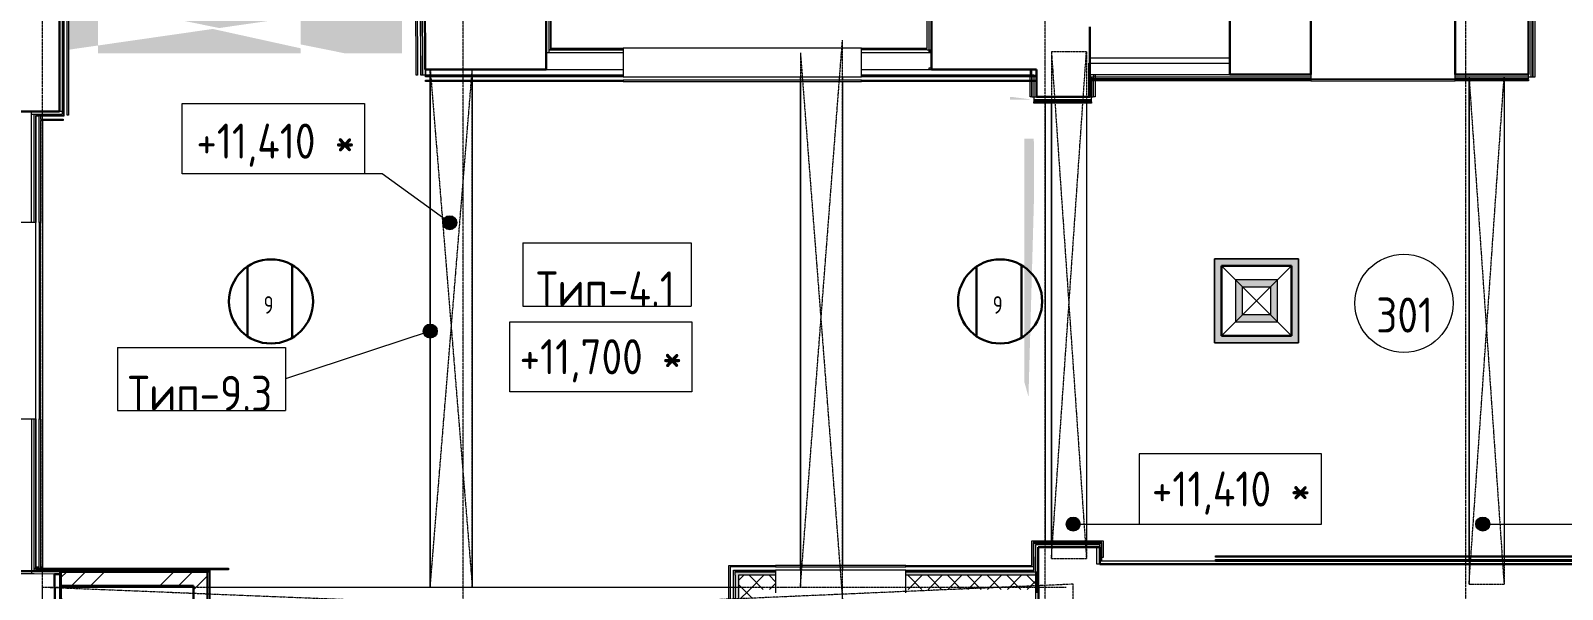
# Model space of a CAD drawing. Header units: millimetres. Extents: x -10438 to 68527, y -5058 to 44223.
# Drawn here: x -85 to 10839, y 8579 to 12561 of the extents above; entities that cross this region are included whole.
import ezdxf

# ---------------------------------------------------------------- set-up
doc = ezdxf.new("R2010")
doc.units = ezdxf.units.MM
for name, pattern in [('ADSK_Линия сетки', [25, 20, -2.5, 0, -2.5]), ('ADSK_Штрих_ш3 п1_5', [4.5, 3, -1.5]), ('ADSK_Штрихпунктирная 2 точки_ш15 п1_5 п1_5 п1_5', [19.5, 15, -1.5, 0, -1.5, 0, -1.5])]:
    doc.linetypes.add(name, pattern=pattern)
for name, color, linetype, lineweight in [('Аннотация', 7, 'Continuous', 20), ('Каркас', 7, 'Continuous', 18), ('Марки', 7, 'Continuous', 20), ('Марки помещений', 7, 'Continuous', 20), ('Оси', 7, 'Continuous', 9), ('Отметки', 7, 'Continuous', 9), ('Перекрытие', 7, 'Continuous', 18), ('Потолки', 7, 'Continuous', 9), ('Потолки штриховка', 7, 'Continuous', 9), ('Стены внутренние', 7, 'Continuous', 18), ('Стены наружные', 7, 'Continuous', 18), ('Стены несущие', 7, 'Continuous', 30), ('Стены отделка', 7, 'Continuous', 30), ('Стены перегородки', 7, 'Continuous', 30), ('Стены штриховка', 7, 'Continuous', 9), ('Узлы', 7, 'Continuous', 18)]:
    doc.layers.add(name, color=color, linetype=linetype, lineweight=lineweight)
doc.layers.add('Линии', color=7, linetype='Continuous', lineweight=9, true_color=0x00a600)
doc.styles.add('GOST Common_1', font='GOST_Common.ttf', dxfattribs={"width": 0.9, "height": 250})
doc.styles.add('GOST Common_2', font='GOST_Common.ttf', dxfattribs={"width": 0.9, "height": 250})
doc.styles.add('GOST Common_4', font='GOST_Common.ttf', dxfattribs={"width": 0.8, "height": 350})
doc.styles.add('GOST Common_B', font='', dxfattribs={"width": 0.9, "height": 250})
doc.styles.get('GOST Common_B').set_extended_font_data('GOST Common', bold=True)
pattern_1 = [(45, (0, 0), (-381.66, 381.66), []), (45, (134.94, 0), (0, 763.322), []), (45, (-134.94, 0), (0, 763.322), [])]
pattern_2 = [(45, (0, 0), (-70.7107, 70.7107), []), (135, (0, 0), (-70.7107, -70.7107), [])]

# ---------------------------------------------------------------- blocks, each defined once
blk = doc.blocks.new('ADSK_Марка_Помещение_ОдноЗначение - Номер-159740-План потолков 3-го этажа')
at = {"layer": 'Марки помещений'}
blk.add_circle((0, 0), 3.5, dxfattribs=at)
blk = doc.blocks.new('Высотные отметки - Рамка-12095-План потолков 3-го этажа')
at = {"layer": 'Аннотация'}
for p, q in [((-6.5, 0), (-6.5, 5)), ((-6.5, 5), (6.5, 5)), ((6.5, 5), (6.5, 0)), ((6.5, 0), (-6.5, 0))]:
    blk.add_line(p, q, dxfattribs=at)
blk = doc.blocks.new('ADSK_Марка_Потолок - ADSK_Марка и Смещение от уровня-155896-План потолков 3-го этажа')
at = {"layer": 'Марки'}
for p, q in [((-6, 4.5), (-6, 0)), ((-6, 4.5), (6, 4.5)), ((6, 4.5), (6, 0)), ((-6, 0), (6, 0))]:
    blk.add_line(p, q, dxfattribs=at)

msp = doc.modelspace()

# ---------------------------------------------------------------- hatches: boundary and pattern name
at = {"layer": 'Марки'}
h = msp.add_hatch(color=256, dxfattribs=at)
edge = h.paths.add_edge_path()
edge.add_arc((2764.835, 10419.391), 50, 0, 360)
at = {"layer": 'Отметки'}
h = msp.add_hatch(color=256, dxfattribs=at)
edge = h.paths.add_edge_path()
edge.add_arc((2903.571, 11191.95), 50, 0, 360)
h = msp.add_hatch(color=256, dxfattribs=at)
edge = h.paths.add_edge_path()
edge.add_arc((7350.094, 9043.667), 50, 0, 360)
h = msp.add_hatch(color=256, dxfattribs=at)
edge = h.paths.add_edge_path()
edge.add_arc((10271.394, 9044.099), 50, 0, 360)
at = {"layer": 'Потолки штриховка', "lineweight": 18}
h = msp.add_hatch(dxfattribs=at)
h.set_pattern_fill('FP_25', color=256, style=0, pattern_type=2)
h.set_pattern_definition([(0, (0, 762), (762, 76.2), [7.62, -373.38, 7.62, -373.38]), (0, (76.2, 91.44), (762, 76.2), [7.62, -220.98, 7.62, -525.78]), (0, (152.4, 106.68), (762, 76.2), [7.62, -68.58, 7.62, -678.18]), (0, (457.2, 60.96), (762, 76.2), [7.62, -220.98, 7.62, -525.78]), (0, (533.4, 45.72), (762, 76.2), [7.62, -68.58, 7.62, -678.18])])
h.paths.add_polyline_path([(-0.435, 8708.896), (-0.435, 8718.542), (-15, 8718.542), (-15, 8709.184)])
h.paths.add_polyline_path([(-25, 8709.382), (-25, 8718.542), (-48, 8718.542), (-48, 8709.837), (-29.538, 8709.472)])
h.paths.add_polyline_path([(-15, 8728.542), (-0.435, 8728.542), (-0.435, 8736.263), (-15, 8736.263)])
h.paths.add_polyline_path([(-48, 8728.542), (-25, 8728.542), (-25, 8736.263), (-48, 8736.263)])
h.paths.add_polyline_path([(7031.426, 9951.044), (7071.115, 11378.666), (7069.55, 11790.27), (7002.343, 11790.27), (7002.343, 10055.483)])
h.paths.add_polyline_path([(6900.035, 12068.264), (7043.494, 12068.264), (7043.494, 12071.482), (6913.107, 12088.264), (6900.035, 12088.264)])
h.paths.add_polyline_path([(2162.213, 12398.073), (2563.629, 12398.073), (2563.629, 12767.308), (1840.895, 12663.231), (1840.895, 12462.782)])
h.paths.add_polyline_path([(1840.895, 12398.073), (1840.895, 12435.04), (1214.107, 12572.972), (395.426, 12455.079), (395.426, 12398.073)])
h.paths.add_polyline_path([(185, 12424.777), (395.426, 12455.079), (395.426, 12753.132), (355.636, 12761.888), (185, 12796.252)])
h.paths.add_polyline_path([(1260.532, 12579.657), (1840.895, 12663.231), (1840.895, 12809.342), (185, 12809.342), (185, 12799.439), (395.426, 12753.875)])
at = {"layer": 'Потолки штриховка', "lineweight": 18, "true_color": 0x787878}
h = msp.add_hatch(dxfattribs=at)
h.set_pattern_fill('FP_51', color=8, style=0, pattern_type=2)
h.set_pattern_definition([(60, (0, 0), (-171.45, 296.96), [171.45, -171.45]), (120, (0, 0), (-342.9, 6e-05), [171.45, -171.45]), (0, (-85.72, 148.48), (171.45, 296.96), [171.45, -171.45])])
h.paths.add_polyline_path([(4926.531, 8296.656), (4926.531, 8595), (4903.531, 8595), (4903.531, 8299.83)])
h.paths.add_polyline_path([(4893.531, 8301.211), (4893.531, 8595), (2764.835, 8595), (4731.832, 8323.527)])
h.paths.add_polyline_path([(1192.865, 8415.849), (2764.835, 8595), (1192.865, 8595), (1192.865, 8593.645)])
at = {"layer": 'Стены внутренние', "lineweight": 9}
h = msp.add_hatch(dxfattribs=at)
h.set_pattern_fill('FP_1', color=256, style=0, pattern_type=2)
h.set_pattern_definition(pattern_1)
h.paths.add_polyline_path([(131.035, 8603.542), (1075.865, 8603.542), (1075.865, 8703.542), (130.994, 8703.542), (130.994, 8603.542)])
h = msp.add_hatch(dxfattribs=at)
h.set_pattern_fill('FP_1', color=256, style=0, pattern_type=2)
h.set_pattern_definition(pattern_1)
h.paths.add_polyline_path([(1175.865, 7513.542), (1175.865, 8703.542), (1075.865, 8703.542), (1075.865, 7513.542), (1118.16, 7513.542)])
h = msp.add_hatch(dxfattribs=at)
h.set_pattern_fill('FP_47', color=256, style=0, pattern_type=2)
h.set_pattern_definition([(0, (0, 0), (406.4, 101.6), [33.528, -271.272, 33.528, -271.272, -1625.6]), (0, (0, 0), (406.4, 101.6), [-609.6, 33.528, -576.072, 33.528, -271.272, -711.2]), (0, (0, 0), (406.4, 101.6), [-1524, 33.528, -169.672, 33.528, -474.472]), (120, (152.4, 50.8), (-291.1882, 301.1527), [33.528, -271.272, 33.528, -271.272, -1625.6]), (120, (152.4, 50.8), (-291.1882, 301.1527), [-609.6, 33.528, -576.072, 33.528, -271.272, -711.2]), (120, (152.4, 50.8), (-291.1882, 301.1527), [-1524, 33.528, -169.672, 33.528, -474.472]), (240, (203.2, 254), (-115.2118, -402.7527), [33.528, -271.272, 33.528, -271.272, -1625.6]), (240, (203.2, 254), (-115.2118, -402.7527), [-609.6, 33.528, -576.072, 33.528, -271.272, -711.2]), (240, (203.2, 254), (-115.2118, -402.7527), [-1524, 33.528, -169.672, 33.528, -474.472])])
h.paths.add_polyline_path([(1177.151, 7415), (1190.865, 7415), (1190.865, 8703.542), (1175.865, 8703.542), (1175.865, 7415)])
at = {"layer": 'Стены внутренние'}
h = msp.add_hatch(color=256, dxfattribs=at)
h.paths.add_polyline_path([(4939.143, 8678.542), (5226.372, 8678.542), (5226.372, 8703.542), (4938.531, 8703.542), (4938.531, 8678.542)])
h.paths.add_polyline_path([(7081.138, 8678.542), (7080.598, 8703.542), (6156.372, 8703.542), (6156.372, 8678.542), (7080.598, 8678.542)])
h = msp.add_hatch(color=256, dxfattribs=at)
h.paths.add_polyline_path([(4963.531, 4071.057), (4963.531, 5581.56), (4938.531, 5581.56), (4938.531, 4071.057)])
h.paths.add_polyline_path([(4963.531, 6511.56), (4963.531, 8678.542), (4938.531, 8678.542), (4938.531, 6511.56)])
at = {"layer": 'Стены внутренние', "lineweight": 9, "true_color": 0x0000ff}
h = msp.add_hatch(dxfattribs=at)
h.set_pattern_fill('FP_2', color=5, style=0, pattern_type=2)
h.set_pattern_definition(pattern_2)
h.paths.add_polyline_path([(6177.301, 8578.542), (7081.409, 8578.542), (7080.598, 8678.542), (6156.372, 8678.542), (6156.372, 8578.542)])
h.paths.add_polyline_path([(4963.531, 8578.542), (5226.372, 8578.542), (5226.372, 8678.542), (4963.531, 8678.542), (4963.531, 8595)])
h = msp.add_hatch(dxfattribs=at)
h.set_pattern_fill('FP_2', color=5, style=0, pattern_type=2)
h.set_pattern_definition(pattern_2)
h.paths.add_polyline_path([(4963.531, 4071.057), (5063.531, 4071.057), (5063.531, 5581.56), (4963.531, 5581.56), (4963.531, 4103.714)])
h.paths.add_polyline_path([(4963.531, 6511.56), (5063.531, 6511.56), (5063.488, 8578.542), (4963.531, 8578.542), (4963.531, 6665.899)])
at = {"layer": 'Узлы', "true_color": 0x939393}
h = msp.add_hatch(color=252, dxfattribs=at)
h.paths.add_polyline_path([(8905.284, 10335.258), (8957.603, 10335.258), (8957.603, 10935.258), (8357.603, 10935.258), (8357.603, 10335.258), (8407.603, 10335.258)])
h.paths.add_polyline_path([(8907.603, 10385.258), (8407.603, 10385.258), (8407.603, 10885.258), (8907.603, 10885.258)])
h.paths.add_polyline_path([(8807.603, 10485.258), (8807.603, 10785.258), (8507.603, 10785.258), (8507.603, 10485.258), (8757.603, 10485.258)])
h.paths.add_polyline_path([(8557.603, 10535.258), (8557.603, 10735.258), (8757.603, 10735.258), (8757.603, 10535.258)])

# ---------------------------------------------------------------- linework, layer by layer
at = {"layer": 'Каркас', "color": 8, "linetype": 'ADSK_Штрих_ш3 п1_5', "lineweight": 9, "true_color": 0x808080}
for p, q in [((2764.835, 12231.783), (2764.835, 12208.783)), ((2764.835, 12198.783), (2764.835, 8595)), ((3064.835, 12231.783), (3064.835, 12208.783)), ((3064.835, 12198.783), (3064.835, 8595)), ((5404.835, 12231.783), (5404.835, 12208.783)), ((5404.835, 12198.783), (5404.835, 8748.542)), ((5704.835, 12231.783), (5704.835, 12208.783)), ((5704.835, 12198.783), (5704.835, 8748.542)), ((10173.248, 12216.264), (10173.248, 12213.264)), ((10173.248, 12203.264), (10173.248, 8818.238)), ((10423.248, 12216.264), (10423.248, 12213.264)), ((10423.248, 12203.264), (10423.248, 8818.238)), ((7194.835, 12056.264), (7194.835, 12053.264)), ((7194.835, 12043.264), (7194.835, 8923.238)), ((7444.835, 12056.264), (7444.835, 12053.264)), ((7444.835, 12043.264), (7444.835, 8923.238)), ((7194.835, 8913.238), (7194.835, 8910.238)), ((7444.835, 8913.238), (7444.835, 8910.238)), ((10173.248, 8808.238), (10173.248, 8790.238)), ((10423.248, 8808.238), (10423.248, 8790.238)), ((5404.835, 8738.542), (5404.835, 8715.648)), ((5704.835, 8738.542), (5704.835, 8715.648)), ((131.035, 8595), (1075.865, 8595)), ((1192.865, 8595), (2764.835, 8595)), ((3064.835, 8595), (4893.531, 8595)), ((4903.531, 8595), (4926.531, 8595))]:
    msp.add_line(p, q, dxfattribs=at)
at = {"layer": 'Линии', "color": 7, "linetype": 'ADSK_Штрихпунктирная 2 точки_ш15 п1_5 п1_5 п1_5'}
for p, q in [((5404.835, 8595), (5704.835, 12493.908)), ((5704.835, 8503.084), (5704.835, 12493.908)), ((5404.835, 12403.783), (5404.835, 8595)), ((5404.835, 12403.783), (5704.835, 8503.084)), ((7194.835, 12410.876), (7444.711, 8797.821)), ((7194.835, 8797.821), (7444.835, 12410.876)), ((7444.835, 12410.876), (7194.835, 12410.876)), ((7194.835, 12410.876), (7194.835, 8797.821)), ((7444.835, 12410.876), (7444.835, 8797.821)), ((2764.835, 8595), (3064.835, 12285.883)), ((2764.835, 12283.783), (3064.835, 8595)), ((2764.835, 8595), (2764.835, 12283.783)), ((3064.835, 8595), (3064.835, 12283.783)), ((10173.248, 12228.264), (10423.124, 8615.209)), ((10173.248, 8615.209), (10423.248, 12228.264)), ((10423.248, 12228.264), (10173.248, 12228.264)), ((10173.248, 12228.264), (10173.248, 8615.209)), ((10423.248, 12228.264), (10423.248, 8615.209)), ((7194.835, 8797.821), (7444.835, 8797.821)), ((7350.56, 8615.209), (-0.435, 8295)), ((-0.435, 8295), (-0.435, 8595)), ((-0.435, 8595), (7350.56, 8295)), ((-0.435, 8595), (7299.565, 8595)), ((7350.56, 8295), (7350.56, 8615.209)), ((10173.248, 8615.209), (10423.248, 8615.209))]:
    msp.add_line(p, q, dxfattribs=at)
at = {"layer": 'Линии', "color": 7, "lineweight": 18}
for p, q in [((8357.603, 10935.258), (8957.603, 10935.258)), ((8357.603, 10335.258), (8357.603, 10935.258)), ((8957.603, 10935.258), (8957.603, 10335.258)), ((8407.603, 10885.258), (8907.603, 10385.258)), ((8907.603, 10885.258), (8407.603, 10385.258)), ((8957.603, 10335.258), (8357.603, 10335.258))]:
    msp.add_line(p, q, dxfattribs=at)
at = {"layer": 'Линии', "color": 7}
for p, q in [((8957.603, 10935.258), (8357.603, 10935.258)), ((8357.603, 10935.258), (8357.603, 10335.258)), ((8957.603, 10335.258), (8957.603, 10935.258)), ((8407.603, 10385.258), (8407.603, 10885.258)), ((8407.603, 10885.258), (8907.603, 10885.258)), ((8907.603, 10885.258), (8907.603, 10385.258)), ((8507.603, 10785.258), (8507.603, 10485.258)), ((8807.603, 10785.258), (8507.603, 10785.258)), ((8557.603, 10735.258), (8757.603, 10735.258)), ((8557.603, 10535.258), (8557.603, 10735.258)), ((8757.603, 10735.258), (8757.603, 10535.258)), ((8807.603, 10485.258), (8807.603, 10785.258)), ((8757.603, 10535.258), (8557.603, 10535.258)), ((8907.603, 10385.258), (8407.603, 10385.258)), ((8507.603, 10485.258), (8807.603, 10485.258)), ((8357.603, 10335.258), (8957.603, 10335.258))]:
    msp.add_line(p, q, dxfattribs=at)
at = {"layer": 'Линии', "color": 5, "lineweight": 30, "true_color": 0x0000ff}
for p, q in [((1460.841, 10878.945), (1460.841, 10382.564)), ((1780.841, 10371.802), (1780.841, 10889.706)), ((8907.603, 10885.258), (8407.603, 10885.258)), ((8407.603, 10885.258), (8407.603, 10385.258)), ((8907.603, 10385.258), (8907.603, 10885.258)), ((8407.603, 10385.258), (8907.603, 10385.258))]:
    msp.add_line(p, q, dxfattribs=at)
at = {"layer": 'Линии', "color": 1, "lineweight": 30, "true_color": 0xff0000}
for p, q in [((6660.841, 10878.945), (6660.841, 10382.564)), ((6980.841, 10371.802), (6980.841, 10889.706))]:
    msp.add_line(p, q, dxfattribs=at)
at = {"layer": 'Линии', "color": 5, "lineweight": 30, "true_color": 0x0000ff}
msp.add_circle((1629.369, 10630.754), 300, dxfattribs=at)
at = {"layer": 'Линии', "color": 1, "lineweight": 30, "true_color": 0xff0000}
msp.add_circle((6829.369, 10630.754), 300, dxfattribs=at)
at = {"layer": 'Марки'}
msp.add_line((2764.835, 10419.391), (1733.677, 10078.4), dxfattribs=at)
msp.add_circle((2764.835, 10419.391), 50, dxfattribs=at)
at = {"layer": 'Оси', "linetype": 'ADSK_Линия сетки'}
for p, q in [((-0.435, -4258.205), (-0.435, 44222.998)), ((2999.565, -4258.205), (2999.565, 44222.998)), ((7149.565, -4258.205), (7149.565, 22151.608)), ((10149.565, -4258.205), (10149.565, 22151.608))]:
    msp.add_line(p, q, dxfattribs=at)
at = {"layer": 'Отметки', "lineweight": 20}
for p, q in [((2422.99, 11540.865), (1646.16, 11540.865)), ((2903.571, 11191.95), (2422.99, 11540.865)), ((7350.094, 9043.667), (7935.019, 9043.667)), ((7935.019, 9043.667), (8471.201, 9043.667)), ((10271.394, 9044.099), (11014.736, 9044.099))]:
    msp.add_line(p, q, dxfattribs=at)
at = {"layer": 'Отметки'}
for centre in [(2903.571, 11191.95), (7350.094, 9043.667), (10271.394, 9044.099)]:
    msp.add_circle(centre, 50, dxfattribs=at)
at = {"layer": 'Перекрытие'}
for p, q in [((-0.435, 11929.399), (-0.435, 11952.399)), ((-0.435, 11919.399), (-0.435, 8728.542)), ((-25, 8736.263), (-48.014, 8736.263)), ((-0.435, 8736.263), (-15, 8736.263)), ((-0.435, 8708.896), (-0.435, 8718.542))]:
    msp.add_line(p, q, dxfattribs=at)
at = {"layer": 'Потолки'}
for p, q in [((2764.835, 12208.783), (2764.835, 12231.783)), ((2764.835, 8595), (2764.835, 12198.783)), ((3064.835, 12231.783), (3064.835, 12208.783)), ((3064.835, 12198.783), (3064.835, 8595)), ((5404.835, 12208.783), (5404.835, 12231.783)), ((5404.835, 8748.542), (5404.835, 12198.783)), ((5704.835, 12231.783), (5704.835, 12208.783)), ((5704.835, 12198.783), (5704.835, 8748.542)), ((10173.248, 12213.264), (10173.248, 12216.264)), ((10173.248, 8818.238), (10173.248, 12203.264)), ((10423.248, 12216.264), (10423.248, 12213.264)), ((10423.248, 12203.264), (10423.248, 8818.238)), ((7149.565, 12056.264), (7149.565, 12053.264)), ((7149.565, 12043.264), (7149.565, 8923.238)), ((7194.835, 12053.264), (7194.835, 12056.264)), ((7194.835, 8923.238), (7194.835, 12043.264)), ((7444.835, 12056.264), (7444.835, 12053.264)), ((7444.835, 12043.264), (7444.835, 8923.238)), ((7149.565, 8913.238), (7149.565, 8910.238)), ((7194.835, 8910.238), (7194.835, 8913.238)), ((7444.835, 8913.238), (7444.835, 8910.238)), ((10173.248, 8790.238), (10173.248, 8808.238)), ((10423.248, 8808.238), (10423.248, 8790.238)), ((5404.835, 8715.648), (5404.835, 8738.542)), ((5704.835, 8738.542), (5704.835, 8715.648)), ((1192.865, 8595), (4893.531, 8595)), ((4903.531, 8595), (4926.531, 8595))]:
    msp.add_line(p, q, dxfattribs=at)
at = {"layer": 'Стены внутренние'}
for p, q in [((8468.578, 12363.783), (7468.494, 12363.783)), ((5841.225, 12208.783), (4141.225, 12208.783)), ((4141.225, 12198.783), (5841.225, 12198.783)), ((10075, 12213.264), (9045, 12213.264)), ((9045, 12203.264), (10075, 12203.264)), ((-25, 11194), (-25, 9794)), ((-15, 9794), (-15, 11194)), ((6156.372, 8748.542), (5226.372, 8748.542)), ((5226.372, 8738.542), (6156.372, 8738.542))]:
    msp.add_line(p, q, dxfattribs=at)
at = {"layer": 'Стены наружные'}
for p, q in [((5841.225, 12435.783), (4141.225, 12435.783)), ((4141.225, 12231.783), (5841.225, 12231.783)), ((9045, 12216.264), (10075, 12216.264)), ((-48, 9794), (-48, 11194)), ((6156.372, 8715.542), (5226.372, 8715.542))]:
    msp.add_line(p, q, dxfattribs=at)
at = {"layer": 'Стены несущие'}
for p, q in [((2729.747, 12283.783), (2679.367, 20030.136)), ((120, 17577), (120, 11984.399)), ((10596.616, 12743.557), (10596.616, 12248.264)), ((3591.225, 12663.783), (3591.225, 12283.783)), ((6339.565, 12283.783), (6339.565, 12663.783)), ((7468.494, 12588.264), (7468.494, 12088.264)), ((8468.578, 12248.264), (8468.578, 12628.264)), ((9045, 12628.264), (9045, 12248.264)), ((10075, 12248.264), (10075, 12628.264)), ((3591.225, 12283.783), (2729.747, 12283.783)), ((7088.494, 12283.783), (6339.565, 12283.783)), ((7088.494, 12088.264), (7088.494, 12283.783)), ((8468.578, 12248.264), (9045, 12248.264)), ((10075, 12248.264), (10596.616, 12248.264)), ((7468.494, 12088.264), (7088.494, 12088.264)), ((120, 11984.399), (-260, 11984.399)), ((7100.598, 8878.232), (7540.596, 8879.422)), ((7118.134, 2396.746), (7100.598, 8878.232)), ((7540.596, 8879.422), (7540.924, 8758.238)), ((13103, 8758.238), (7540.924, 8758.238)), ((-6267.443, 8708.59), (130.495, 8708.59)), ((125.093, 8687.615), (85.095, 8687.202)), ((99.546, 7287.963), (85.095, 8687.202)), ((135.29, 7700.268), (125.093, 8687.615)), ((130.495, 8708.59), (135.29, 7700.268)), ((130.994, 8703.542), (1175.865, 8703.542)), ((130.994, 8603.542), (130.994, 8703.542)), ((1175.865, 8703.542), (1175.865, 7413.542)), ((1075.865, 8603.542), (130.994, 8603.542)), ((1075.865, 7513.542), (1075.865, 8603.542))]:
    msp.add_line(p, q, dxfattribs=at)
at = {"layer": 'Стены отделка', "lineweight": 9}
for p, q in [((2659.368, 20030.006), (2710, 12243.653)), ((2679.367, 20030.136), (2730, 12243.783)), ((2665.001, 12243.36), (2623.372, 18645.136)), ((2633.372, 18645.136), (2675.001, 12243.425)), ((2698.001, 12243.575), (2656.373, 18645.136)), ((140, 17577), (140, 11964.399)), ((152, 17577), (152, 11954.399)), ((175, 11958.399), (175, 17577)), ((185, 17577), (185, 11958.399)), ((3592.282, 12403.783), (3592.282, 12683.783)), ((3612.282, 12403.783), (3612.282, 12683.783)), ((3624.282, 12693.783), (3624.282, 12435.783)), ((6308, 12435.783), (6308, 12693.783)), ((6320, 12683.783), (6320, 12403.783)), ((10616.616, 12228.264), (10616.616, 12702.553)), ((10628.616, 12702.363), (10628.616, 12228.264)), ((10631.616, 12228.264), (10631.616, 12702.355)), ((10641.616, 12702.328), (10641.616, 12228.264)), ((6340, 12663.783), (6340, 12403.783)), ((3624.282, 12424.783), (3612.282, 12424.783)), ((3612.282, 12423.783), (3624.282, 12423.783)), ((3624.282, 12435.783), (4141.225, 12435.783)), ((3624.282, 12423.783), (3624.282, 12424.783)), ((4141.225, 12435.783), (4141.225, 12403.783)), ((5841.225, 12403.783), (5841.225, 12435.783)), ((5841.225, 12435.783), (6308, 12435.783)), ((6310, 12423.783), (6330, 12423.783)), ((6330, 12423.783), (6330, 12403.783)), ((2675.001, 12243.425), (2665.001, 12243.36)), ((2730, 12243.783), (2698.001, 12243.575)), ((2730, 12231.783), (2730, 12283.783)), ((4141.225, 12283.783), (4141.225, 12231.783)), ((5841.225, 12231.783), (5841.225, 12283.783)), ((6340, 12293.783), (6320, 12293.783)), ((6320, 12283.783), (6339.565, 12283.783)), ((7043.494, 12088.264), (7043.494, 12243.783)), ((7053.494, 12243.783), (7053.494, 12088.264)), ((7056.494, 12088.264), (7056.494, 12243.783)), ((7068.494, 12243.783), (7088.494, 12243.783)), ((7068.494, 12243.783), (7068.494, 12056.264)), ((7461.078, 12088.264), (7461.078, 12248.264)), ((9045, 12248.264), (9045, 12216.264)), ((10075, 12216.264), (10075, 12248.264)), ((10596.616, 12216.264), (10596.616, 12248.264)), ((4141.225, 12231.783), (2730, 12231.783)), ((2730, 12208.783), (4141.225, 12208.783)), ((2730, 12198.783), (2730, 12208.783)), ((4141.225, 12198.783), (2730, 12198.783)), ((4141.225, 12208.783), (4141.225, 12198.783)), ((7088.494, 12231.783), (5841.225, 12231.783)), ((5841.225, 12208.783), (7088.494, 12208.783)), ((5841.225, 12198.783), (5841.225, 12208.783)), ((7088.494, 12198.783), (5841.225, 12198.783)), ((7468.494, 12228.264), (7461.078, 12228.264)), ((9045, 12216.264), (7468.494, 12216.264)), ((7468.494, 12213.264), (9045, 12213.264)), ((9045, 12203.264), (7468.494, 12203.264)), ((7481.078, 12056.264), (7481.078, 12228.264)), ((7493.078, 12228.264), (7493.078, 12088.264)), ((7496.078, 12088.264), (7496.078, 12228.264)), ((7506.078, 12228.264), (7506.078, 12088.264)), ((9045, 12213.264), (9045, 12203.264)), ((10596.616, 12216.264), (10075, 12216.264)), ((10075, 12213.264), (10596.616, 12213.264)), ((10075, 12203.264), (10075, 12213.264)), ((10596.616, 12203.264), (10075, 12203.264)), ((10628.616, 12228.264), (10596.616, 12228.264)), ((10596.616, 12213.264), (10596.616, 12203.264)), ((10641.616, 12228.264), (10631.616, 12228.264)), ((7053.494, 12088.264), (7043.494, 12088.264)), ((7056.494, 12088.264), (7493.078, 12088.264)), ((7481.078, 12068.264), (7068.494, 12068.264)), ((7481.078, 12056.264), (7068.494, 12056.264)), ((7068.494, 12053.264), (7481.078, 12053.264)), ((7068.494, 12043.264), (7068.494, 12053.264)), ((7481.078, 12043.264), (7068.494, 12043.264)), ((7481.078, 12053.264), (7481.078, 12043.264)), ((7506.078, 12088.264), (7496.078, 12088.264)), ((140, 11964.399), (-80, 11964.399)), ((-60, 11954.399), (-60, 11964.399)), ((-25, 11952.399), (-48, 11952.399)), ((-48, 11952.399), (-48, 11194)), ((-25, 11194), (-25, 11952.399)), ((150, 11952.399), (-15, 11952.399)), ((-15, 11952.399), (-15, 11929.399)), ((-15, 11929.399), (146, 11929.399)), ((-15, 11919.399), (-15, 11194)), ((146, 11919.399), (-15, 11919.399)), ((140, 11984.399), (120, 11984.399)), ((146, 11929.399), (146, 11919.399)), ((185, 11958.399), (175, 11958.399)), ((-48, 11194), (-80, 11194)), ((-15, 11194), (-25, 11194)), ((-80, 9794), (-48, 9794)), ((-48, 9794), (-48, 8728.542)), ((-25, 8708.59), (-25, 9794)), ((-25, 9794), (-15, 9794)), ((-15, 9794), (-15, 8708.59)), ((7055.476, 8923.238), (7565, 8923.238)), ((7055.949, 8748.542), (7055.476, 8923.238)), ((7555, 8913.238), (7065.503, 8913.238)), ((7065.503, 8913.238), (7065.976, 8738.542)), ((7069.038, 8715.542), (7068.517, 8908.238)), ((7070.511, 8910.238), (7550, 8910.238)), ((7080.544, 8898.238), (7540, 8898.238)), ((7080.544, 8898.238), (7103.209, 521.058)), ((7100.598, 8878.238), (7123.209, 521.112)), ((7520, 8878.238), (7100.598, 8878.238)), ((7520, 8758.238), (7520, 8878.238)), ((7540, 8758.238), (7540, 8898.238)), ((7552, 8908.238), (7552, 8778.238)), ((7555, 8806.238), (7555, 8913.238)), ((7565, 8923.238), (7565, 8806.238)), ((4893.531, 8748.542), (5226.372, 8748.542)), ((4893.531, 6511.56), (4893.531, 8748.542)), ((5226.372, 8748.542), (5226.372, 8738.542)), ((6156.372, 8738.542), (6156.372, 8748.542)), ((6156.372, 8748.542), (7055.949, 8748.542)), ((7540, 8758.238), (7520, 8758.238)), ((8365.184, 8778.238), (7540, 8778.238)), ((7565, 8806.238), (7555, 8806.238)), ((8365.184, 8808.238), (8365.184, 8818.238)), ((8365.184, 8818.238), (18174, 8818.238)), ((25324, 8808.238), (8365.184, 8808.238)), ((8365.184, 8778.238), (8365.184, 8790.238)), ((8365.184, 8790.238), (18174, 8790.238)), ((-60, 8690), (-80, 8690)), ((-60, 8710.074), (120, 8706.515)), ((120, 8686.511), (-60, 8690.07)), ((-48, 8728.542), (1326, 8728.542)), ((-48, 8718.542), (-48, 8708.59)), ((1326, 8718.542), (-48, 8718.542)), ((120, 8706.515), (120, 8686.511)), ((130.495, 8708.59), (130.462, 8715.542)), ((130.462, 8715.542), (1192.865, 8715.542)), ((130.994, 8703.542), (130.519, 8703.542)), ((1192.865, 8715.542), (1192.865, 7403)), ((1326, 8728.542), (1326, 8718.542)), ((5226.372, 8738.542), (4903.531, 8738.542)), ((4903.531, 8738.542), (4903.531, 6511.56)), ((4926.531, 6511.56), (4926.531, 8713.542)), ((4928.531, 8715.542), (5226.372, 8715.542)), ((4938.531, 8678.542), (4938.531, 8703.542)), ((5226.372, 8715.542), (5226.372, 8553.542)), ((7065.976, 8738.542), (6156.372, 8738.542)), ((6156.372, 8553.542), (6156.372, 8715.542)), ((6156.372, 8715.542), (7069.038, 8715.542)), ((7081.07, 8703.542), (7091.372, 8703.542)), ((7091.372, 8703.542), (7091.372, 8553.542))]:
    msp.add_line(p, q, dxfattribs=at)
at = {"layer": 'Стены перегородки', "lineweight": 18}
for p, q in [((4141.225, 12403.783), (3591.225, 12403.783)), ((4141.225, 12403.783), (4141.225, 12283.783)), ((5841.225, 12283.783), (5841.225, 12403.783)), ((6340, 12403.783), (5841.225, 12403.783)), ((6340, 12403.783), (6340, 12293.783)), ((3591.225, 12283.783), (4141.225, 12283.783)), ((5841.225, 12283.783), (6320, 12283.783)), ((6320, 12293.783), (6320, 12283.783)), ((7461.078, 12328.264), (8468.578, 12328.264)), ((7461.078, 12248.264), (7461.078, 12328.264)), ((7461.078, 12248.264), (8468.578, 12248.264)), ((-80, 11194), (-80, 11984.399)), ((-80, 11194), (-200, 11194)), ((-200, 9794), (-80, 9794)), ((-80, 9794), (-80, 8690)), ((-80, 8690), (-200, 8690))]:
    msp.add_line(p, q, dxfattribs=at)
at = {"layer": 'Стены штриховка'}
for p, q in [((2700.001, 12243.588), (2658.373, 18645.136)), ((150, 17577), (150, 11952.399)), ((3622.282, 12695.783), (3622.282, 12424.783)), ((6310, 12433.783), (6310, 12695.783)), ((10626.616, 12702.368), (10626.616, 12228.264)), ((3624.282, 12424.783), (3624.282, 12433.783)), ((3624.282, 12433.783), (4141.225, 12433.783)), ((3624.282, 12423.783), (4141.225, 12423.783)), ((5841.225, 12433.783), (6310, 12433.783)), ((6310, 12423.783), (5841.225, 12423.783)), ((4141.225, 12243.783), (2730, 12243.783)), ((7068.494, 12243.783), (5841.225, 12243.783)), ((7043.494, 12283.783), (7043.494, 12243.783)), ((7053.494, 12283.783), (7053.494, 12243.783)), ((7058.494, 12088.264), (7058.494, 12243.783)), ((7496.078, 12248.264), (7496.078, 12228.264)), ((7506.078, 12248.264), (7506.078, 12228.264)), ((4141.225, 12233.783), (2730, 12233.783)), ((7088.494, 12233.783), (5841.225, 12233.783)), ((9045, 12228.264), (7468.494, 12228.264)), ((9045, 12218.264), (7468.494, 12218.264)), ((7491.078, 12228.264), (7491.078, 12088.264)), ((10596.616, 12228.264), (10075, 12228.264)), ((10596.616, 12218.264), (10075, 12218.264)), ((7481.078, 12058.264), (7068.494, 12058.264)), ((-60, 11194), (-60, 11954.399)), ((-25, 11954.399), (-50, 11954.399)), ((-50, 11954.399), (-50, 11194)), ((-25, 11964.399), (-25, 11952.399)), ((-15, 11964.399), (-15, 11952.399)), ((152, 11954.399), (-15, 11954.399)), ((152, 11952.399), (150, 11952.399)), ((152, 11954.399), (152, 11952.399)), ((-60, 8718.542), (-60, 9794)), ((-50, 9794), (-50, 8728.542)), ((7068.517, 8908.238), (7068.511, 8910.238)), ((7068.511, 8910.238), (7070.511, 8910.238)), ((7068.517, 8908.238), (7552, 8908.238)), ((7071.043, 8713.542), (7070.511, 8910.238)), ((7550, 8910.238), (7550, 8778.238)), ((7550, 8910.238), (7552, 8910.238)), ((7552, 8910.238), (7552, 8908.238)), ((8365.184, 8788.238), (25324, 8788.238)), ((8365.184, 8778.238), (13103, 8778.238)), ((-60, 8728.542), (-48, 8728.542)), ((-60, 8710.074), (-60, 8718.542)), ((-60, 8718.542), (-48, 8718.542)), ((-50, 8718.542), (-50, 8708.59)), ((130.471, 8713.542), (1190.865, 8713.542)), ((1175.865, 8703.542), (1190.865, 8703.542)), ((1190.865, 8715.542), (1190.865, 7403)), ((4926.531, 8713.542), (4926.531, 8715.542)), ((4926.531, 8715.542), (4928.531, 8715.542)), ((4926.531, 8713.542), (5226.372, 8713.542)), ((4928.531, 6511.56), (4928.531, 8715.542)), ((4938.531, 8703.542), (5226.372, 8703.542)), ((4938.531, 8678.542), (4938.531, 6511.56)), ((5226.372, 8678.542), (4963.531, 8678.542)), ((4963.531, 8678.542), (4963.531, 6511.56)), ((6156.372, 8713.542), (7071.043, 8713.542)), ((6156.372, 8703.542), (7081.07, 8703.542)), ((7091.372, 8678.542), (6156.372, 8678.542))]:
    msp.add_line(p, q, dxfattribs=at)

# ---------------------------------------------------------------- block references
at = {"layer": 'Марки', "xscale": 99.99999999999993, "yscale": 99.99999999999993, "zscale": 99.99999999999993}
for p in [(4025.707, 10597.839), (1133.677, 9853.4)]:
    msp.add_blockref('ADSK_Марка_Потолок - ADSK_Марка и Смещение от уровня-155896-План потолков 3-го этажа', p, dxfattribs=at)
at = {"layer": 'Марки помещений', "xscale": 99.99999999999993, "yscale": 99.99999999999993, "zscale": 99.99999999999993}
msp.add_blockref('ADSK_Марка_Помещение_ОдноЗначение - Номер-159740-План потолков 3-го этажа', (9709.143, 10617.337), dxfattribs=at)
at = {"layer": 'Отметки', "lineweight": 20, "xscale": 99.99999999999993, "yscale": 99.99999999999993, "zscale": 99.99999999999993}
for p in [(1646.16, 11540.865), (3981.617, 9986.37)]:
    msp.add_blockref('Высотные отметки - Рамка-12095-План потолков 3-го этажа', p, dxfattribs=at)
at = {"layer": 'Отметки', "lineweight": 20, "extrusion": (0, 0, -1), "xscale": 99.99999999999993, "yscale": 99.99999999999993, "zscale": 99.99999999999993}
msp.add_blockref('Высотные отметки - Рамка-12095-План потолков 3-го этажа', (-8471.201, 9043.667), dxfattribs=at)

# ---------------------------------------------------------------- texts
at = {"layer": 'Аннотация', "lineweight": 9, "char_height": 125, "width": 175.5, "attachment_point": 5, "line_spacing_factor": 1.022766, "style": 'GOST Common_4'}
for insert in [(1612.193, 10605.995), (6812.193, 10605.995)]:
    msp.add_mtext('\\pt180,360,540,720,900,1080,1260,1440,1620,1800,1980,2160,2340,2520,2700,2880,3060,3240,3420,3600,3780,3960,4140,4320,4500,4680,4860,5040,5220,5400,5580,5760;9 ', dxfattribs=dict(at, insert=insert))
at = {"layer": 'Марки', "lineweight": 9, "char_height": 250, "attachment_point": 5, "line_spacing_factor": 1.022766, "style": 'GOST Common_B'}
for s, insert, width in [('\\pt1143,2286,3429,4572,5715,6858,8001,9144,10287,11430,12573,13716,14859,16002,17145,18288,19431,20574,21717,22860,24003,25146,26289,27432,28575,29718,30861,32004,33147,34290,35433,36576;Тип-4.1', (4015.527, 10719.995), 1047.6), ('\\pt1143,2286,3429,4572,5715,6858,8001,9144,10287,11430,12573,13716,14859,16002,17145,18288,19431,20574,21717,22860,24003,25146,26289,27432,28575,29718,30861,32004,33147,34290,35433,36576;Тип-9.3', (1123.496, 9975.556), 1065.6)]:
    msp.add_mtext(s, dxfattribs=dict(at, insert=insert, width=width))
at = {"layer": 'Марки помещений', "lineweight": 9, "insert": (9714.086, 10533.755), "char_height": 250, "width": 441, "attachment_point": 5, "line_spacing_factor": 1.022766, "style": 'GOST Common_1'}
msp.add_mtext('\\pt450,900,1350,1800,2250,2700,3150,3600,4050,4500,4950,5400,5850,6300,6750,7200,7650,8100,8550,9000,9450,9900,10350,10800,11250,11700,12150,12600,13050,13500,13950,14400;301', dxfattribs=at)
at = {"layer": 'Отметки', "lineweight": 20, "char_height": 250, "attachment_point": 1, "line_spacing_factor": 1.022761, "style": 'GOST Common_2'}
for s, insert, width in [('+11,410 *', (1097.058, 11898.396), 1366.73497), ('+11,700 *', (3402.087, 10361.251), 1390.87157), ('+11,410 *', (7911.724, 9418.67), 1366.73497)]:
    msp.add_mtext(s, dxfattribs=dict(at, insert=insert, width=width))

doc.saveas('drawing.dxf')
